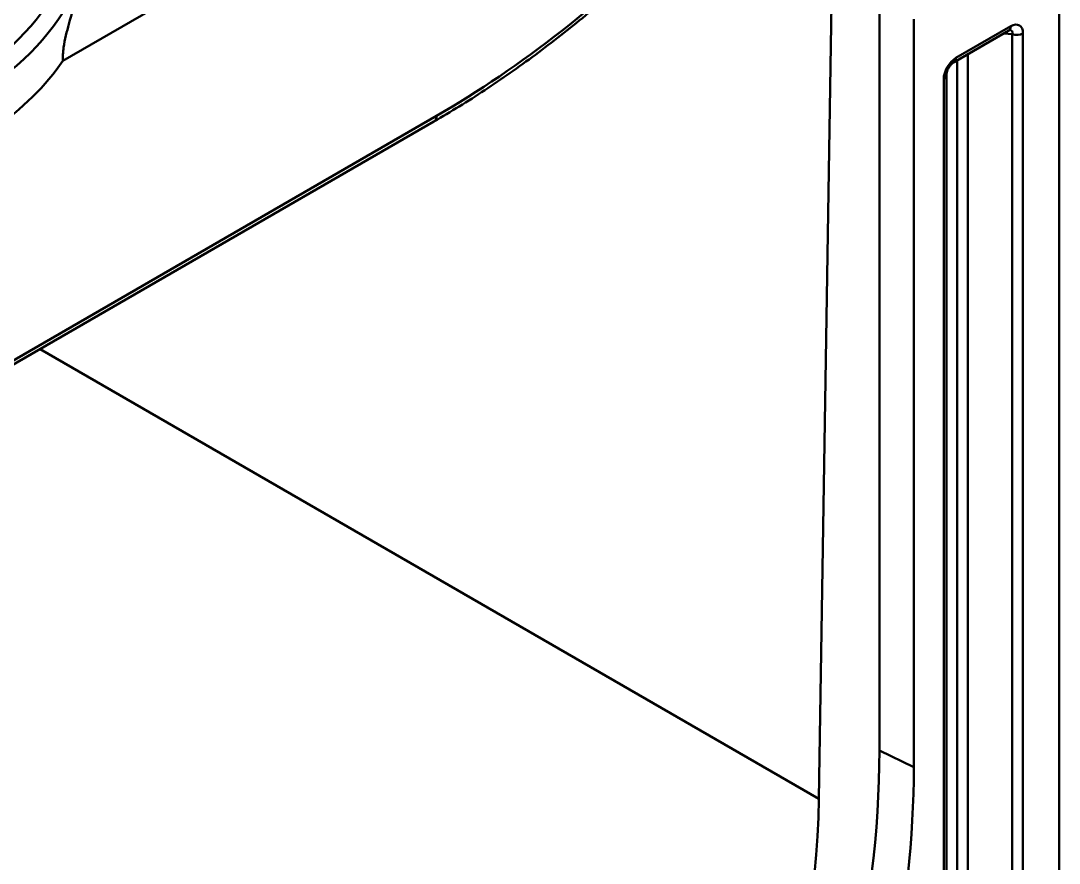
# Model space of a CAD drawing. Header units: millimetres. Extents: x 0 to 2774, y -40 to 1485.
# Drawn here: x 484.4 to 542.4, y 186.7 to 233.8 of the extents above; entities that cross this region are included whole.
import ezdxf

# ---------------------------------------------------------------- set-up
doc = ezdxf.new("R2010")
doc.units = ezdxf.units.MM
doc.header["$LTSCALE"] = 2.5
doc.layers.add('Sichtbar (ISO)', color=7, linetype='Continuous', lineweight=50)
doc.layers.add('Sichtbar schmal (ISO)', color=7, linetype='Continuous', lineweight=50)

msp = doc.modelspace()

# ---------------------------------------------------------------- linework, layer by layer
at = {"layer": 'Sichtbar (ISO)'}
for p, q in [((542.434, 148.621), (542.434, 244.024)), ((532.38, 193.031), (532.38, 236.097)), ((486.722, 231.582), (492.708, 235.038)), ((528.993, 190.327), (529.706, 234.761)), ((534.302, 233.908), (534.302, 192.099)), ((536.555, 231.511), (539.621, 233.281)), ((536.122, 144.977), (536.122, 230.761)), ((507.465, 228.186), (477.059, 210.631))]:
    msp.add_line(p, q, dxfattribs=at)
for centre, major_axis, start_param, end_param in [((463.374, 236.91), (25.106, 0), 5.2921, 5.906759), ((494.351, 171.075), (-26.891, -46.576), 6.254061, 8.63938), ((496.118, 170.054), (-27, -46.765), 5.497787, 8.63938), ((494.351, 171.075), (-24.5, -42.435), 5.516491, 8.620676)]:
    msp.add_ellipse(centre, major_axis=major_axis, ratio=0.57735, start_param=start_param, end_param=end_param, dxfattribs=at)
for points, knots in [([(485.927, 239.495), (484.646, 239.011), (483.439, 238.457), (481.217, 237.223), (480.2, 236.544), (478.391, 235.079), (477.598, 234.294), (476.269, 232.636), (475.732, 231.763), (474.942, 229.96), (474.689, 229.028), (474.588, 228.088)], [2.9359057, 2.9359057, 2.9359057, 2.9359057, 3.121742, 3.121742, 3.3075784, 3.3075784, 3.4934147, 3.4934147, 3.6792511, 3.6792511, 3.8650875, 3.8650875, 3.8650875, 3.8650875]), ([(521.419, 239.096), (520.526, 238.205), (519.622, 237.343), (517.796, 235.682), (516.873, 234.883), (515.015, 233.352), (514.079, 232.62), (512.199, 231.227), (511.254, 230.567), (509.361, 229.32), (508.413, 228.733), (507.465, 228.186)], [-0.3655144, -0.3655144, -0.3655144, -0.3655144, -0.2924115, -0.2924115, -0.2193086, -0.2193086, -0.1462057, -0.1462057, -0.0731029, -0.0731029, 0, 0, 0, 0]), ([(487.91, 236.545), (487.811, 236.209), (487.69, 235.802), (487.395, 234.819), (487.213, 234.229), (486.946, 233.244), (486.824, 232.762), (486.742, 232.203), (486.726, 232.062), (486.713, 231.803), (486.714, 231.684), (486.722, 231.582)], [3.485316, 3.485316, 3.485316, 3.485316, 3.831228, 3.831228, 4.242869, 4.242869, 4.503948, 4.503948, 4.581698, 4.581698, 4.653464, 4.653464, 4.653464, 4.653464]), ([(539.621, 233.281), (539.633, 233.288), (539.643, 233.294), (539.662, 233.302), (539.67, 233.305), (539.682, 233.309), (539.686, 233.31), (539.689, 233.311), (539.69, 233.311), (539.69, 233.311)], [-0.7518794, -0.7518794, -0.7518794, -0.7518794, -0.6506052, -0.6506052, -0.549331, -0.549331, -0.4480567, -0.4480567, -0.4009671, -0.4009671, -0.4009671, -0.4009671]), ([(536.122, 230.761), (536.122, 230.792), (536.125, 230.828), (536.139, 230.909), (536.151, 230.954), (536.183, 231.045), (536.203, 231.093), (536.251, 231.185), (536.278, 231.231), (536.338, 231.315), (536.37, 231.354), (536.435, 231.422), (536.468, 231.45), (536.518, 231.489), (536.537, 231.501), (536.555, 231.511)], [-0.751879, -0.751879, -0.751879, -0.751879, -0.52955, -0.52955, -0.304513, -0.304513, -0.077609, -0.077609, 0.149966, 0.149966, 0.377431, 0.377431, 0.60387, 0.60387, 0.751879, 0.751879, 0.751879, 0.751879])]:
    msp.add_open_spline(points, degree=3, knots=knots, dxfattribs=at)
at = {"layer": 'Sichtbar schmal (ISO)'}
for p, q in [((539.724, 233.51), (536.659, 231.74)), ((539.328, 233.112), (539.804, 233.07)), ((539.804, 233.07), (539.804, 147.102)), ((540.407, 147.451), (540.407, 233.116)), ((537.33, 145.674), (537.33, 231.959)), ((536.727, 231.61), (536.727, 145.326)), ((535.976, 230.557), (535.976, 144.892)), ((507.62, 228.508), (477.214, 210.953)), ((485.442, 215.471), (528.993, 190.327)), ((534.302, 192.099), (532.38, 193.031))]:
    msp.add_line(p, q, dxfattribs=at)
for centre, major_axis, ratio, start_param, end_param in [((499.4, 227.759), (-24.113, 0), 0.57735, 5.2921, 6.227073), ((508.959, 272.03), (-28.495, -46.183), 0.556861, 0.801674, 1.167189), ((463.374, 239.768), (24.113, 0), 0.57735, 5.2921, 6.227073), ((463.374, 239.209), (24.86, 0), 0.57735, 5.2921, 6.227073), ((539.371, 233.714), (0.25, -0.433), 0.57735, 0, 0.785398), ((539.675, 232.637), (0.535, 0.926), 0.539888, 5.531306, 7.035065), ((539.322, 232.841), (0.456, 0.425), 0.446803, 5.667157, 6.633721), ((540.054, 233.32), (-0.5, 0), 0.57735, 1.047198, 2.356194), ((536.708, 230.923), (-0.5, -0.866), 0.617412, 3.96051, 5.464268), ((536.305, 231.944), (0.25, -0.433), 0.57735, 0, 0.785398), ((535.622, 230.761), (0.5, 0), 0.57735, 5.497787, 6.283185), ((507.09, 228.836), (0.375, -0.65), 0.57735, 0, 0.750492)]:
    msp.add_ellipse(centre, major_axis=major_axis, ratio=ratio, start_param=start_param, end_param=end_param, dxfattribs=at)

doc.saveas('drawing.dxf')
